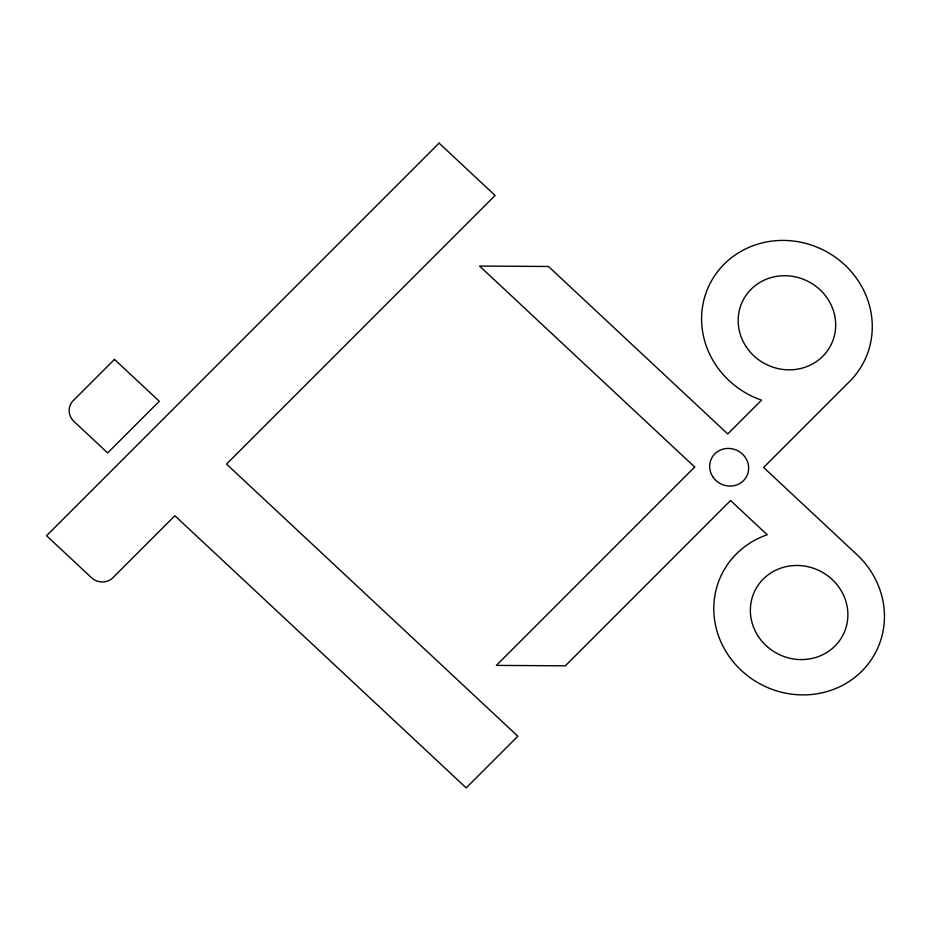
<?xml version="1.0" encoding="UTF-8"?>
<svg xmlns="http://www.w3.org/2000/svg" width="931" height="931" viewBox="0 0 931 931"><rect width="100%" height="100%" fill="white"/><g stroke="black" fill="none" stroke-linecap="round" stroke-linejoin="round"><path stroke-width="1.4" d="M114.478 359.389L73.165 400.714A15.408 14.524 26.5 0 0 74.038 421.522L107.647 452.92L159.294 401.261L114.478 359.389M439.071 143.118L46.55 535.709L91.366 577.581A15.408 14.524 26.5 0 0 112.907 577.72L174.877 515.727L466.198 787.882L517.845 736.235L226.524 464.069L495.094 195.452L439.071 143.118M694.701 467.036L496.386 665.397L565.292 665.828L730.556 500.529L767.214 534.778A86.304 81.358 26.5 0 0 725.517 650.827A86.304 81.358 26.5 0 0 852.668 679.025A86.304 81.358 26.5 0 0 856.962 554.678L763.618 467.467L849.677 381.396A86.304 81.358 26.5 0 0 834.909 256.921A86.304 81.358 26.5 0 0 710.062 283.524A86.304 81.358 26.5 0 0 761.558 400.167L727.763 433.974L548.487 266.487L479.581 266.057L694.701 467.036M758.358 636.49A49.32 46.492 26.5 0 0 842.683 635.64A49.32 46.492 26.5 0 0 796.308 565.478A49.32 46.492 26.5 0 0 758.358 636.49M746.162 346.728A49.32 46.492 26.5 0 0 830.499 345.878A49.32 46.492 26.5 0 0 784.123 275.716A49.32 46.492 26.5 0 0 746.162 346.728M712.855 476.835A19.726 18.597 26.5 0 0 746.581 476.497A19.726 18.597 26.5 0 0 728.042 448.428A19.726 18.597 26.5 0 0 712.855 476.835"/></g></svg>
